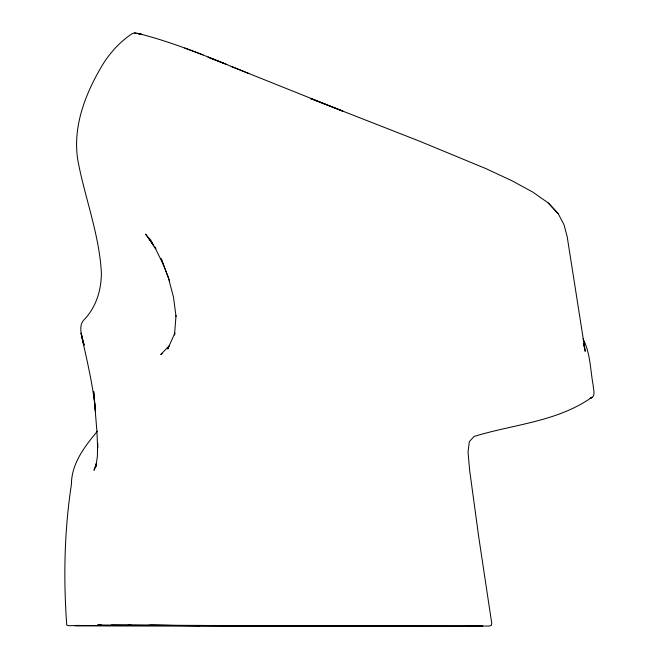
<?xml version="1.0" encoding="UTF-8"?>
<svg xmlns="http://www.w3.org/2000/svg" width="659" height="659" viewBox="0 0 659 659"><rect width="100%" height="100%" fill="white"/><g stroke="black" fill="none" stroke-linecap="round" stroke-linejoin="round"><path stroke-width="0.99" d="M95.909 465.962L93.998 470.304L96.436 463.17L95.909 466.564L97.375 456.374L97.656 443.408L97.656 448.087L96.947 431.933L93.693 391.413L95.473 411.158C93.125 385.531 86.996 360.522 81.518 335.456C80.645 330.406 79.871 324.665 83.438 320.431C95.992 307.827 101.56 289.911 101.362 272.373C99.229 235.016 85.654 199.718 78.396 163.275C71.501 128.266 85.283 93.38 103.166 63.849C110.671 52.036 120.284 41.55 131.981 33.79C134.708 31.838 138.102 33.922 140.993 34.219C161.727 39.54 181.909 46.805 201.876 54.475L248.773 73.495M97.351 431.217C84.583 446.687 71.477 463.401 71.394 484.53C64.294 530.915 63.371 578.462 66.748 625.053L68.849 625.753L79.031 625.383M162.114 353.29L160.788 354.517L169.231 345.761L167.715 348.982L174.882 333.108L174.495 334.953L176.011 315.834L176.002 316.312L173.498 297.151L168.259 277.373L161.183 258.74L169.66 281.063M291.78 626.034L482.816 626.034L74.665 625.696L391.718 626.05L294.309 625.721M466.407 626.05L489.275 626.042L491.367 625.358L491.746 623.307L478.78 537.299L469.661 470.427L468.038 452.033L469.307 441.687L474.06 436.472C513.493 424.248 557.349 421.851 591.922 397.245L590.167 398.506C596.263 396.603 593.331 389.65 593.125 385.169C590.324 369.806 590.406 352.787 583.034 338.899M101.593 625.004L97.606 624.996L199.759 625.679L150.763 625.243M128.11 625.07L131.034 625.078M227.19 625.861L259.761 625.976M111.264 624.996L206.078 625.457M259.448 625.721L326.156 626.05M198.128 625.671L228.508 625.861M148.349 625.234L171.768 625.449M134.535 32.95L135.639 33.189M184.775 48.025L203.03 54.919M223.986 63.388L208.03 57.119L226.853 64.524M231.235 66.452L342.861 111.157L310.661 98.545L419.832 141.29L485.848 168.597L511.845 180.698L532.769 192.082L548.329 202.997L558.214 213.689L564.038 224.76L567.201 236.812L585.225 351.362L583.52 343.298L584.722 348.273M548.304 203.03L558.239 213.697M150.87 240.881L152.567 243.352M151.842 242.314L145.581 234.126L152.575 243.772L148.349 237.495L156.125 249.983L163.506 264.844M152.863 243.822L153.893 245.329M150.87 240.906L152.583 243.459M154.857 246.861L156.002 248.567M84.08 345.003L82.869 341.181L84.031 344.855M82.663 340.233L81.205 333.611L83.899 344.303M81.148 333.141L82.762 340.654M480.123 626.034L478.022 626.042L482.297 626.042L480.123 626.034M142.039 34.482L137.014 33.321L142.039 34.482"/></g></svg>
